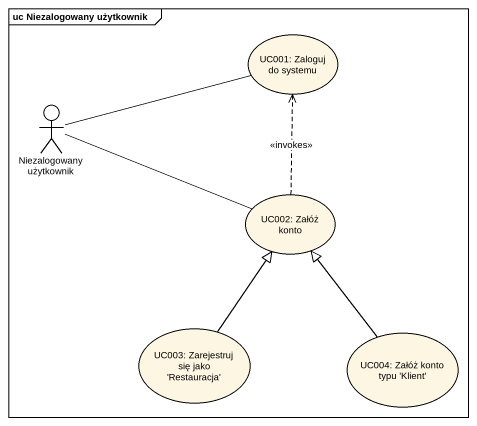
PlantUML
@startuml
mainframe uc Niezalogowany użytkownik
usecase "UC001: Zaloguj do systemu" as UC001_Zaloguj_do_systemu
actor "Niezalogowany użytkownik" as Niezalogowany_użytkownik
usecase "UC002: Załóż konto" as UC002_Załóż_konto
usecase "UC003: Zarejestruj się jako 'Restauracja'" as UC003_Zarejestruj_się_jako
usecase "UC004: Załóż konto typu 'Klient'" as UC004_Załóż_konto_typu
Niezalogowany_użytkownik -right- UC001_Zaloguj_do_systemu
UC002_Załóż_konto .up.> UC001_Zaloguj_do_systemu : <<invokes>>
UC002_Załóż_konto -left- Niezalogowany_użytkownik
UC003_Zarejestruj_się_jako -up-|> UC002_Załóż_konto
UC004_Załóż_konto_typu -up-|> UC002_Załóż_konto
@enduml
